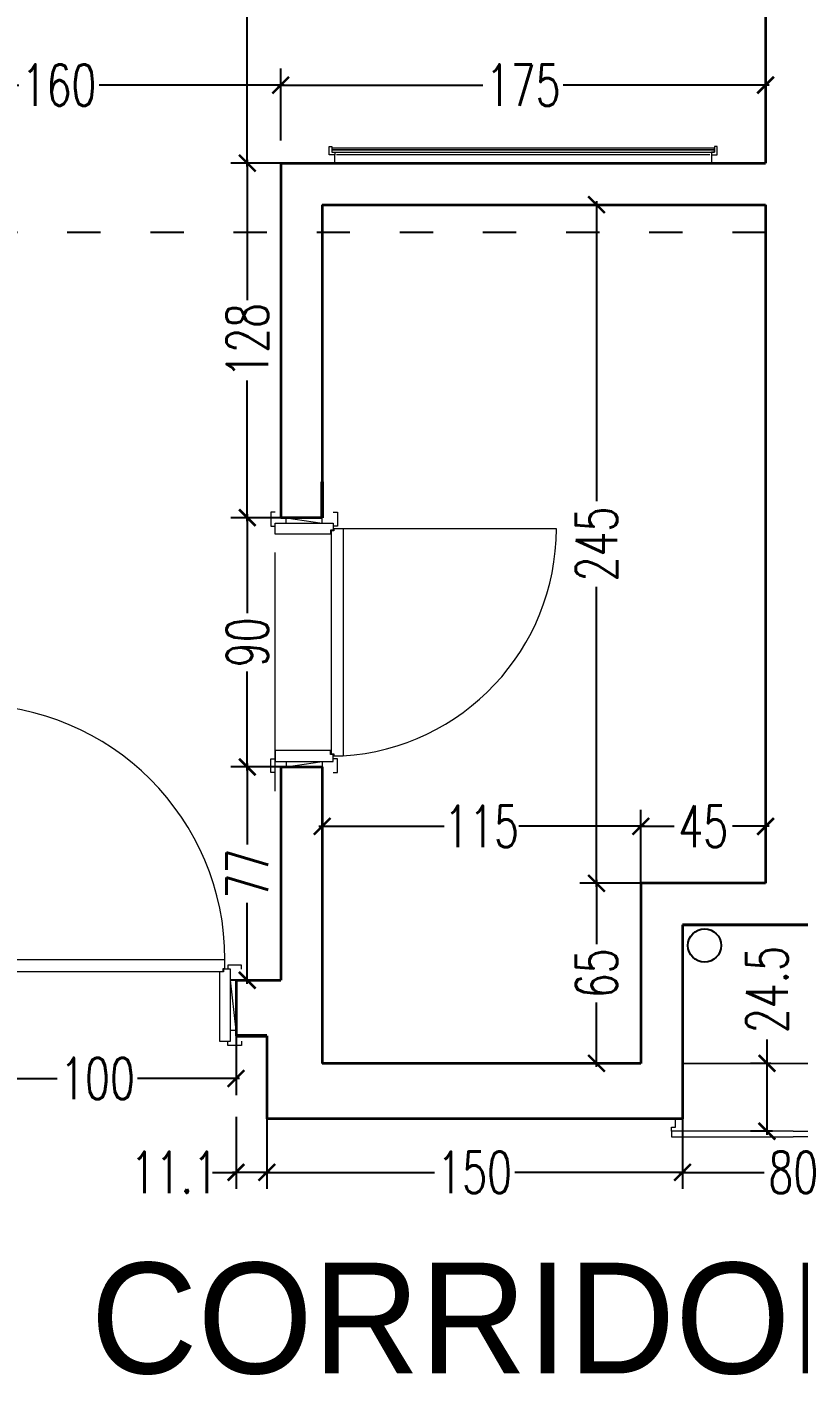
# Model space of a CAD drawing. Header units: centimetres. Extents: x -3207095 to 15275363, y -32656 to 4798027.
# Drawn here: x 699643.5 to 699921.8, y 4438927.1 to 4439413.7 of the extents above; entities that cross this region are included whole.
import ezdxf

# ---------------------------------------------------------------- set-up
doc = ezdxf.new("R2010")
doc.units = ezdxf.units.CM
doc.linetypes.add('ACAD_ISO03W100', pattern=[30, 12, -18])
doc.linetypes.add('DUZ', pattern=[500, 500])
doc.layers.get('0').update_dxf_attribs({"color": 1, "linetype": 'DUZ'})
for name, color, linetype in [('0 MC MAHAL', 94, 'Continuous'), ('DIM', 1, 'DUZ'), ('TESİSAT', 57, 'Continuous')]:
    doc.layers.add(name, color=color, linetype=linetype)
for name, color, linetype, lineweight in [('DUV', 220, 'Continuous', 50), ('DUVAR', 7, 'Continuous', 35), ('FE_MOBTEF.2', 33, 'Continuous', 18), ('KAPEN', 151, 'Continuous', 9)]:
    doc.layers.add(name, color=color, linetype=linetype, lineweight=lineweight)
doc.styles.add('DIM', font='ROMANSTW.SHX', dxfattribs={"width": 0.7})
doc.dimstyles.new('1_100', dxfattribs={"dimtxt": 15, "dimasz": 6, "dimexe": 6, "dimexo": 0, "dimgap": 2, "dimtad": 0, "dimdec": 1, "dimzin": 11, "dimdsep": 46, "dimtxsty": 'DIM', "dimblk": 'ARCHTICK', "dimcen": 3, "dimdle": 1.25, "dimclrt": 2, "dimadec": 0, "dimazin": 0, "dimtfac": 1.25, "dimtdec": 1, "dimtix": 1, "dimtofl": 0, "dimtmove": 1, "dimatfit": 3, "dimldrblk": 'ARCHTICK', "dimfxl": 20, "dimfxlon": 1, "dimtolj": 1, "dimtzin": 0, "dimarcsym": 0})

# ---------------------------------------------------------------- blocks, each defined once
blk = doc.blocks.new('new block')
at = {"layer": 'KAPEN'}
for p, q in [((105202.0528, 48261.8596), (105202.0198, 48261.8596)), ((105202.0528, 48261.8526), (105202.0528, 48261.8596)), ((105202.0628, 48261.8526), (105202.0528, 48261.8526)), ((105202.0628, 48261.0466), (105202.0628, 48261.8526)), ((105201.2498, 48261.0396), (105202.0528, 48261.0396)), ((105202.0528, 48261.0466), (105202.0628, 48261.0466)), ((105202.0528, 48261.0396), (105202.0528, 48261.0466))]:
    blk.add_line(p, q, dxfattribs=at)
for points in [[(105202.0548, 48261.9196), (105202.0398, 48261.9196), (105202.0398, 48261.8696), (105202.0548, 48261.8696)], [(105202.2648, 48261.9196), (105202.2798, 48261.9196), (105202.2798, 48261.8696), (105202.2648, 48261.8696)], [(105202.2248, 48261.8796), (105202.2248, 48261.8996), (105202.0948, 48261.8796), (105202.0948, 48261.8996)], [(105202.0198, 48261.0396), (105202.0198, 48261.8596)], [(105202.0548, 48260.9796), (105202.0398, 48260.9796), (105202.0398, 48261.0296), (105202.0548, 48261.0296)], [(105202.2248, 48261.0196), (105202.2248, 48260.9996), (105202.0948, 48261.0196), (105202.0948, 48260.9996)], [(105202.2648, 48260.9796), (105202.2798, 48260.9796), (105202.2798, 48261.0296), (105202.2648, 48261.0296)]]:
    blk.add_lwpolyline(points, dxfattribs=at)
for points in [[(105202.0548, 48261.8796), (105202.0548, 48261.8546), (105202.0648, 48261.8546), (105202.0648, 48261.8396), (105202.2648, 48261.8396), (105202.2648, 48261.8796)], [(105202.0548, 48261.0196), (105202.0548, 48261.0446), (105202.0648, 48261.0446), (105202.0648, 48261.0596), (105202.2648, 48261.0596), (105202.2648, 48261.0196)]]:
    blk.add_lwpolyline(points, close=True, dxfattribs=at)
blk.add_arc((105202.0715, 48261.0396), 0.8216, 93.6023, 180, dxfattribs=at)
blk = doc.blocks.new('K210')
for p, q in [((0.04, 0.985), (0.04, 0.032)), ((0.96, 0.032), (0.96, 0.065)), ((0.04, 0.032), (0.047, 0.032)), ((0.047, 0.032), (0.047, 0.022)), ((0.047, 0.022), (0.953, 0.022)), ((0.953, 0.032), (0.96, 0.032)), ((0.953, 0.022), (0.953, 0.032))]:
    blk.add_line(p, q)
for points in [[(0.04, 0.065), (0.96, 0.065)], [(-0.02, 0.03), (-0.02, 0.045), (0.03, 0.045), (0.03, 0.03)], [(1.02, 0.03), (1.02, 0.045), (0.97, 0.045), (0.97, 0.03)], [(0.02, -0.19), (0, -0.19), (0.02, -0.01), (0, -0.01)], [(0.98, -0.19), (1, -0.19), (0.98, -0.01), (1, -0.01)], [(-0.02, -0.23), (-0.02, -0.245), (0.03, -0.245), (0.03, -0.23)], [(1.02, -0.23), (1.02, -0.245), (0.97, -0.245), (0.97, -0.23)]]:
    blk.add_lwpolyline(points)
for points in [[(0.02, 0.03), (0.045, 0.03), (0.045, 0.02), (0.06, 0.02), (0.06, -0.23), (0.02, -0.23)], [(0.98, 0.03), (0.955, 0.03), (0.955, 0.02), (0.94, 0.02), (0.94, -0.23), (0.98, -0.23)]]:
    blk.add_lwpolyline(points, close=True)
blk.add_arc((0.04, 0.065), 0.92, 0, 90)
blk = doc.blocks.new('rgtkjıtdkfgölv')
at = {"layer": 'FE_MOBTEF.2'}
for p, q in [((104445.9076, 48877.9319), (104445.9076, 48877.9619)), ((104447.2679, 48877.9319), (104447.2679, 48877.9619)), ((104445.9079, 48877.9319), (104445.8879, 48877.9319)), ((104445.8879, 48877.9319), (104445.8879, 48877.9019)), ((104445.8979, 48877.9139), (104445.8979, 48877.9219)), ((104445.8979, 48877.9219), (104447.2779, 48877.9219)), ((104445.8979, 48877.9219), (104445.9079, 48877.9219)), ((104445.8979, 48877.9019), (104445.8979, 48877.9219)), ((104445.8979, 48877.9079), (104445.8979, 48877.9139)), ((104445.8979, 48877.9139), (104447.2779, 48877.9139)), ((104447.2779, 48877.9139), (104445.8979, 48877.9139)), ((104445.9079, 48877.9219), (104445.9079, 48877.9319)), ((104447.2612, 48877.9319), (104445.9143, 48877.9319)), ((104447.2679, 48877.9319), (104447.2879, 48877.9319)), ((104447.2679, 48877.9219), (104447.2679, 48877.9319)), ((104447.2779, 48877.9219), (104447.2679, 48877.9219)), ((104447.2779, 48877.9019), (104447.2779, 48877.9219)), ((104447.2779, 48877.9219), (104447.2779, 48877.9139)), ((104447.2779, 48877.9139), (104447.2779, 48877.9079)), ((104447.2879, 48877.9319), (104447.2879, 48877.9019)), ((104445.8879, 48877.9019), (104445.8979, 48877.9019)), ((104447.2779, 48877.9079), (104445.8979, 48877.9079)), ((104447.2879, 48877.9019), (104447.2779, 48877.9019))]:
    blk.add_line(p, q, dxfattribs=at)
blk = doc.blocks.new('_ArchTick')
at = {"color": 0, "linetype": 'ByBlock', "const_width": 0.15}
blk.add_lwpolyline([(-0.5, -0.5), (0.5, 0.5)], dxfattribs=at)
blk = doc.blocks.new('*D5451')
at = {"layer": 'Defpoints', "color": 0, "linetype": 'Continuous', "lineweight": 5, "transparency": 16777216}
for p in [(699723.06, 4439146.58), (699735.1, 4439146.58), (699735.1, 4439069.58)]:
    blk.add_point(p, dxfattribs=at)
at = {"layer": 'DIM', "color": 0, "linetype": 'Continuous', "lineweight": -2, "transparency": 16777216}
for p, q in [((699735.1, 4439146.58), (699717.06, 4439146.58)), ((699723.06, 4439147.83), (699723.06, 4439118.58)), ((699723.06, 4439068.33), (699723.06, 4439097.58)), ((699735.1, 4439069.58), (699717.06, 4439069.58))]:
    blk.add_line(p, q, dxfattribs=at)
at = {"layer": 'DIM', "color": 0, "linetype": 'Continuous', "lineweight": -2, "transparency": 16777216, "xscale": 6, "yscale": 6, "zscale": 6}
for p, rotation in [((699723.06, 4439146.58), 90), ((699723.06, 4439069.58), 270)]:
    blk.add_blockref('_ArchTick', p, dxfattribs=dict(at, rotation=rotation))
at = {"layer": 'DIM', "color": 2, "linetype": 'Continuous', "lineweight": 5, "transparency": 16777216, "insert": (699723.06, 4439108.08), "char_height": 15, "attachment_point": 5, "rotation": 90, "style": 'DIM'}
blk.add_mtext('\\A1;77', dxfattribs=at)
blk = doc.blocks.new('*D5452')
at = {"layer": 'Defpoints', "color": 0, "linetype": 'Continuous', "lineweight": 5, "transparency": 16777216}
for p in [(699723.06, 4439236.58), (699735.1, 4439236.58), (699735.1, 4439146.58)]:
    blk.add_point(p, dxfattribs=at)
at = {"layer": 'DIM', "color": 0, "linetype": 'Continuous', "lineweight": -2, "transparency": 16777216}
for p, q in [((699735.1, 4439236.58), (699717.06, 4439236.58)), ((699723.06, 4439237.83), (699723.06, 4439202.08)), ((699723.06, 4439145.33), (699723.06, 4439181.08)), ((699735.1, 4439146.58), (699717.06, 4439146.58))]:
    blk.add_line(p, q, dxfattribs=at)
at = {"layer": 'DIM', "color": 0, "linetype": 'Continuous', "lineweight": -2, "transparency": 16777216, "xscale": 6, "yscale": 6, "zscale": 6}
for p, rotation in [((699723.06, 4439236.58), 90), ((699723.06, 4439146.58), 270)]:
    blk.add_blockref('_ArchTick', p, dxfattribs=dict(at, rotation=rotation))
at = {"layer": 'DIM', "color": 2, "linetype": 'Continuous', "lineweight": 5, "transparency": 16777216, "insert": (699723.06, 4439191.58), "char_height": 15, "attachment_point": 5, "rotation": 90, "style": 'DIM'}
blk.add_mtext('\\A1;90', dxfattribs=at)
blk = doc.blocks.new('*D5453')
at = {"layer": 'Defpoints', "color": 0, "linetype": 'Continuous', "lineweight": 5, "transparency": 16777216}
for p in [(699723.06, 4439364.58), (699735.1, 4439364.58), (699735.1, 4439236.58)]:
    blk.add_point(p, dxfattribs=at)
at = {"layer": 'DIM', "color": 0, "linetype": 'Continuous', "lineweight": -2, "transparency": 16777216}
for p, q in [((699723.06, 4439365.83), (699723.06, 4439315.08)), ((699735.1, 4439364.58), (699717.06, 4439364.58)), ((699723.06, 4439235.33), (699723.06, 4439286.08)), ((699735.1, 4439236.58), (699717.06, 4439236.58))]:
    blk.add_line(p, q, dxfattribs=at)
at = {"layer": 'DIM', "color": 0, "linetype": 'Continuous', "lineweight": -2, "transparency": 16777216, "xscale": 6, "yscale": 6, "zscale": 6}
for p, rotation in [((699723.06, 4439364.58), 90), ((699723.06, 4439236.58), 270)]:
    blk.add_blockref('_ArchTick', p, dxfattribs=dict(at, rotation=rotation))
at = {"layer": 'DIM', "color": 2, "linetype": 'Continuous', "lineweight": 5, "transparency": 16777216, "insert": (699723.06, 4439300.58), "char_height": 15, "attachment_point": 5, "rotation": 90, "style": 'DIM'}
blk.add_mtext('\\A1;128', dxfattribs=at)
blk = doc.blocks.new('*D5454')
at = {"layer": 'Defpoints', "color": 0, "linetype": 'Continuous', "lineweight": 5, "transparency": 16777216}
for p in [(699723.06, 4439864.58), (699735.1, 4439864.58), (699735.1, 4439364.58)]:
    blk.add_point(p, dxfattribs=at)
at = {"layer": 'DIM', "color": 0, "linetype": 'Continuous', "lineweight": -2, "transparency": 16777216}
for p, q in [((699735.1, 4439864.58), (699717.06, 4439864.58)), ((699723.06, 4439865.83), (699723.06, 4439630.08)), ((699723.06, 4439363.33), (699723.06, 4439599.08)), ((699735.1, 4439364.58), (699717.06, 4439364.58))]:
    blk.add_line(p, q, dxfattribs=at)
at = {"layer": 'DIM', "color": 0, "linetype": 'Continuous', "lineweight": -2, "transparency": 16777216, "xscale": 6, "yscale": 6, "zscale": 6}
for p, rotation in [((699723.06, 4439864.58), 90), ((699723.06, 4439364.58), 270)]:
    blk.add_blockref('_ArchTick', p, dxfattribs=dict(at, rotation=rotation))
at = {"layer": 'DIM', "color": 2, "linetype": 'Continuous', "lineweight": 5, "transparency": 16777216, "insert": (699723.06, 4439614.58), "char_height": 15, "attachment_point": 5, "rotation": 90, "style": 'DIM'}
blk.add_mtext('\\A1;500', dxfattribs=at)
blk = doc.blocks.new('*D5455')
at = {"layer": 'Defpoints', "color": 0, "linetype": 'Continuous', "lineweight": 5, "transparency": 16777216}
for p in [(699735.1, 4439392.75), (699735.1, 4439364.58), (699910.1, 4439364.58)]:
    blk.add_point(p, dxfattribs=at)
at = {"layer": 'DIM', "color": 0, "linetype": 'Continuous', "lineweight": -2, "transparency": 16777216}
for p, q in [((699735.1, 4439372.75), (699735.1, 4439398.75)), ((699910.1, 4439372.75), (699910.1, 4439398.75)), ((699733.85, 4439392.75), (699808.1, 4439392.75)), ((699911.35, 4439392.75), (699837.1, 4439392.75))]:
    blk.add_line(p, q, dxfattribs=at)
at = {"layer": 'DIM', "color": 0, "linetype": 'Continuous', "lineweight": -2, "transparency": 16777216, "xscale": 6, "yscale": 6, "zscale": 6, "rotation": 180}
blk.add_blockref('_ArchTick', (699735.1, 4439392.75), dxfattribs=at)
at = {"layer": 'DIM', "color": 0, "linetype": 'Continuous', "lineweight": -2, "transparency": 16777216, "xscale": 6, "yscale": 6, "zscale": 6}
blk.add_blockref('_ArchTick', (699910.1, 4439392.75), dxfattribs=at)
at = {"layer": 'DIM', "color": 2, "linetype": 'Continuous', "lineweight": 5, "transparency": 16777216, "insert": (699822.6, 4439392.75), "char_height": 15, "attachment_point": 5, "style": 'DIM'}
blk.add_mtext('\\A1;175', dxfattribs=at)
blk = doc.blocks.new('*D5456')
at = {"layer": 'Defpoints', "color": 0, "linetype": 'Continuous', "lineweight": 5, "transparency": 16777216}
for p in [(699575.1, 4439392.75), (699575.1, 4439364.58), (699735.1, 4439364.58)]:
    blk.add_point(p, dxfattribs=at)
at = {"layer": 'DIM', "color": 0, "linetype": 'Continuous', "lineweight": -2, "transparency": 16777216}
for p, q in [((699575.1, 4439372.75), (699575.1, 4439398.75)), ((699735.1, 4439372.75), (699735.1, 4439398.75)), ((699573.85, 4439392.75), (699640.6, 4439392.75)), ((699736.35, 4439392.75), (699669.6, 4439392.75))]:
    blk.add_line(p, q, dxfattribs=at)
at = {"layer": 'DIM', "color": 0, "linetype": 'Continuous', "lineweight": -2, "transparency": 16777216, "xscale": 6, "yscale": 6, "zscale": 6, "rotation": 180}
blk.add_blockref('_ArchTick', (699575.1, 4439392.75), dxfattribs=at)
at = {"layer": 'DIM', "color": 0, "linetype": 'Continuous', "lineweight": -2, "transparency": 16777216, "xscale": 6, "yscale": 6, "zscale": 6}
blk.add_blockref('_ArchTick', (699735.1, 4439392.75), dxfattribs=at)
at = {"layer": 'DIM', "color": 2, "linetype": 'Continuous', "lineweight": 5, "transparency": 16777216, "insert": (699655.1, 4439392.75), "char_height": 15, "attachment_point": 5, "style": 'DIM'}
blk.add_mtext('\\A1;160', dxfattribs=at)
blk = doc.blocks.new('*D5027')
at = {"layer": 'Defpoints', "color": 0, "linetype": 'Continuous', "lineweight": 5, "transparency": 16777216}
for p in [(699718.99, 4439028.13), (699730.1, 4439027.93), (699718.99, 4439000.23)]:
    blk.add_point(p, dxfattribs=at)
at = {"layer": 'DIM', "color": 0, "linetype": 'Continuous', "lineweight": -2, "transparency": 16777216}
for p, q in [((699718.99, 4439020.23), (699718.99, 4438994.23)), ((699730.1, 4439020.23), (699730.1, 4438994.23)), ((699710.45, 4439000.23), (699718.99, 4439000.23)), ((699731.35, 4439000.23), (699717.74, 4439000.23))]:
    blk.add_line(p, q, dxfattribs=at)
at = {"layer": 'DIM', "color": 0, "linetype": 'Continuous', "lineweight": -2, "transparency": 16777216, "xscale": 6, "yscale": 6, "zscale": 6, "rotation": 180}
blk.add_blockref('_ArchTick', (699718.99, 4439000.23), dxfattribs=at)
at = {"layer": 'DIM', "color": 0, "linetype": 'Continuous', "lineweight": -2, "transparency": 16777216, "xscale": 6, "yscale": 6, "zscale": 6}
blk.add_blockref('_ArchTick', (699730.1, 4439000.23), dxfattribs=at)
at = {"layer": 'DIM', "color": 2, "linetype": 'Continuous', "lineweight": 5, "transparency": 16777216, "insert": (699696.7, 4439000.23), "char_height": 15, "attachment_point": 5, "style": 'DIM'}
blk.add_mtext('\\A1;11.1', dxfattribs=at)
blk = doc.blocks.new('*D5028')
at = {"layer": 'Defpoints', "color": 0, "linetype": 'Continuous', "lineweight": 5, "transparency": 16777216}
for p in [(699618.99, 4439049.58), (699718.99, 4439049.58), (699718.99, 4439034.13)]:
    blk.add_point(p, dxfattribs=at)
at = {"layer": 'DIM', "color": 0, "linetype": 'Continuous', "lineweight": -2, "transparency": 16777216}
for p, q in [((699618.99, 4439049.58), (699618.99, 4439028.13)), ((699718.99, 4439049.58), (699718.99, 4439028.13)), ((699617.74, 4439034.13), (699654.49, 4439034.13)), ((699720.24, 4439034.13), (699683.49, 4439034.13))]:
    blk.add_line(p, q, dxfattribs=at)
at = {"layer": 'DIM', "color": 0, "linetype": 'Continuous', "lineweight": -2, "transparency": 16777216, "xscale": 6, "yscale": 6, "zscale": 6, "rotation": 180}
blk.add_blockref('_ArchTick', (699618.99, 4439034.13), dxfattribs=at)
at = {"layer": 'DIM', "color": 0, "linetype": 'Continuous', "lineweight": -2, "transparency": 16777216, "xscale": 6, "yscale": 6, "zscale": 6}
blk.add_blockref('_ArchTick', (699718.99, 4439034.13), dxfattribs=at)
at = {"layer": 'DIM', "color": 2, "linetype": 'Continuous', "lineweight": 5, "transparency": 16777216, "insert": (699668.99, 4439034.13), "char_height": 15, "attachment_point": 5, "style": 'DIM'}
blk.add_mtext('\\A1;100', dxfattribs=at)
blk = doc.blocks.new('*D5029')
at = {"layer": 'Defpoints', "color": 0, "linetype": 'Continuous', "lineweight": 5, "transparency": 16777216}
for p in [(699730.1, 4439019.58), (699880.1, 4439019.58), (699880.1, 4439000.23)]:
    blk.add_point(p, dxfattribs=at)
at = {"layer": 'DIM', "color": 0, "linetype": 'Continuous', "lineweight": -2, "transparency": 16777216}
for p, q in [((699730.1, 4439019.58), (699730.1, 4438994.23)), ((699880.1, 4439019.58), (699880.1, 4438994.23)), ((699728.85, 4439000.23), (699790.6, 4439000.23)), ((699881.35, 4439000.23), (699819.6, 4439000.23))]:
    blk.add_line(p, q, dxfattribs=at)
at = {"layer": 'DIM', "color": 0, "linetype": 'Continuous', "lineweight": -2, "transparency": 16777216, "xscale": 6, "yscale": 6, "zscale": 6, "rotation": 180}
blk.add_blockref('_ArchTick', (699730.1, 4439000.23), dxfattribs=at)
at = {"layer": 'DIM', "color": 0, "linetype": 'Continuous', "lineweight": -2, "transparency": 16777216, "xscale": 6, "yscale": 6, "zscale": 6}
blk.add_blockref('_ArchTick', (699880.1, 4439000.23), dxfattribs=at)
at = {"layer": 'DIM', "color": 2, "linetype": 'Continuous', "lineweight": 5, "transparency": 16777216, "insert": (699805.1, 4439000.23), "char_height": 15, "attachment_point": 5, "style": 'DIM'}
blk.add_mtext('\\A1;150', dxfattribs=at)
blk = doc.blocks.new('*D5030')
at = {"layer": 'Defpoints', "color": 0, "linetype": 'Continuous', "lineweight": 5, "transparency": 16777216}
for p in [(699880.1, 4439019.58), (699960.1, 4439019.58), (699960.1, 4439000.23)]:
    blk.add_point(p, dxfattribs=at)
at = {"layer": 'DIM', "color": 0, "linetype": 'Continuous', "lineweight": -2, "transparency": 16777216}
for p, q in [((699880.1, 4439019.58), (699880.1, 4438994.23)), ((699960.1, 4439019.58), (699960.1, 4438994.23)), ((699878.85, 4439000.23), (699909.6, 4439000.23)), ((699961.35, 4439000.23), (699930.6, 4439000.23))]:
    blk.add_line(p, q, dxfattribs=at)
at = {"layer": 'DIM', "color": 0, "linetype": 'Continuous', "lineweight": -2, "transparency": 16777216, "xscale": 6, "yscale": 6, "zscale": 6, "rotation": 180}
blk.add_blockref('_ArchTick', (699880.1, 4439000.23), dxfattribs=at)
at = {"layer": 'DIM', "color": 0, "linetype": 'Continuous', "lineweight": -2, "transparency": 16777216, "xscale": 6, "yscale": 6, "zscale": 6}
blk.add_blockref('_ArchTick', (699960.1, 4439000.23), dxfattribs=at)
at = {"layer": 'DIM', "color": 2, "linetype": 'Continuous', "lineweight": 5, "transparency": 16777216, "insert": (699920.1, 4439000.23), "char_height": 15, "attachment_point": 5, "style": 'DIM'}
blk.add_mtext('\\A1;80', dxfattribs=at)
blk = doc.blocks.new('*D5054')
at = {"layer": 'Defpoints', "color": 0, "linetype": 'Continuous', "lineweight": 5, "transparency": 16777216}
for p in [(699911.95, 4439039.58), (699910.6, 4439015.08), (699912.6, 4439015.08)]:
    blk.add_point(p, dxfattribs=at)
at = {"layer": 'DIM', "color": 0, "linetype": 'Continuous', "lineweight": -2, "transparency": 16777216}
for p, q in [((699910.6, 4439048.22), (699910.6, 4439039.58)), ((699911.95, 4439039.58), (699904.6, 4439039.58)), ((699910.6, 4439040.83), (699910.6, 4439013.83)), ((699912.6, 4439015.08), (699904.6, 4439015.08))]:
    blk.add_line(p, q, dxfattribs=at)
at = {"layer": 'DIM', "color": 0, "linetype": 'Continuous', "lineweight": -2, "transparency": 16777216, "xscale": 6, "yscale": 6, "zscale": 6}
for p, rotation in [((699910.6, 4439039.58), 90), ((699910.6, 4439015.08), 270)]:
    blk.add_blockref('_ArchTick', p, dxfattribs=dict(at, rotation=rotation))
at = {"layer": 'DIM', "color": 2, "linetype": 'Continuous', "lineweight": 5, "transparency": 16777216, "insert": (699910.6, 4439066.22), "char_height": 15, "attachment_point": 5, "rotation": 90, "style": 'DIM'}
blk.add_mtext('\\A1;24.5', dxfattribs=at)
blk = doc.blocks.new('*D5071')
at = {"layer": 'Defpoints', "color": 0, "linetype": 'Continuous', "lineweight": 5, "transparency": 16777216}
for p in [(699865.1, 4439125.16), (699865.1, 4439104.58), (699910.1, 4439104.58)]:
    blk.add_point(p, dxfattribs=at)
at = {"layer": 'DIM', "color": 0, "linetype": 'Continuous', "lineweight": -2, "transparency": 16777216}
for p, q in [((699865.1, 4439105.16), (699865.1, 4439131.16)), ((699910.1, 4439105.16), (699910.1, 4439131.16)), ((699863.85, 4439125.16), (699877.1, 4439125.16)), ((699911.35, 4439125.16), (699898.1, 4439125.16))]:
    blk.add_line(p, q, dxfattribs=at)
at = {"layer": 'DIM', "color": 0, "linetype": 'Continuous', "lineweight": -2, "transparency": 16777216, "xscale": 6, "yscale": 6, "zscale": 6, "rotation": 180}
blk.add_blockref('_ArchTick', (699865.1, 4439125.16), dxfattribs=at)
at = {"layer": 'DIM', "color": 0, "linetype": 'Continuous', "lineweight": -2, "transparency": 16777216, "xscale": 6, "yscale": 6, "zscale": 6}
blk.add_blockref('_ArchTick', (699910.1, 4439125.16), dxfattribs=at)
at = {"layer": 'DIM', "color": 2, "linetype": 'Continuous', "lineweight": 5, "transparency": 16777216, "insert": (699887.6, 4439125.16), "char_height": 15, "attachment_point": 5, "style": 'DIM'}
blk.add_mtext('\\A1;45', dxfattribs=at)
blk = doc.blocks.new('*D5072')
at = {"layer": 'Defpoints', "color": 0, "linetype": 'Continuous', "lineweight": 5, "transparency": 16777216}
for p in [(699750.1, 4439125.16), (699750.1, 4439104.58), (699865.1, 4439104.58)]:
    blk.add_point(p, dxfattribs=at)
at = {"layer": 'DIM', "color": 0, "linetype": 'Continuous', "lineweight": -2, "transparency": 16777216}
for p, q in [((699750.1, 4439105.16), (699750.1, 4439131.16)), ((699865.1, 4439105.16), (699865.1, 4439131.16)), ((699748.85, 4439125.16), (699794.1, 4439125.16)), ((699866.35, 4439125.16), (699821.1, 4439125.16))]:
    blk.add_line(p, q, dxfattribs=at)
at = {"layer": 'DIM', "color": 0, "linetype": 'Continuous', "lineweight": -2, "transparency": 16777216, "xscale": 6, "yscale": 6, "zscale": 6, "rotation": 180}
blk.add_blockref('_ArchTick', (699750.1, 4439125.16), dxfattribs=at)
at = {"layer": 'DIM', "color": 0, "linetype": 'Continuous', "lineweight": -2, "transparency": 16777216, "xscale": 6, "yscale": 6, "zscale": 6}
blk.add_blockref('_ArchTick', (699865.1, 4439125.16), dxfattribs=at)
at = {"layer": 'DIM', "color": 2, "linetype": 'Continuous', "lineweight": 5, "transparency": 16777216, "insert": (699807.6, 4439125.16), "char_height": 15, "attachment_point": 5, "style": 'DIM'}
blk.add_mtext('\\A1;115', dxfattribs=at)
blk = doc.blocks.new('*D5073')
at = {"layer": 'Defpoints', "color": 0, "linetype": 'Continuous', "lineweight": 5, "transparency": 16777216}
for p in [(699849.09, 4439104.58), (699865.1, 4439104.58), (699865.1, 4439039.58)]:
    blk.add_point(p, dxfattribs=at)
at = {"layer": 'DIM', "color": 0, "linetype": 'Continuous', "lineweight": -2, "transparency": 16777216}
for p, q in [((699865.1, 4439104.58), (699843.09, 4439104.58)), ((699849.09, 4439105.83), (699849.09, 4439082.58)), ((699849.09, 4439038.33), (699849.09, 4439061.58)), ((699865.1, 4439039.58), (699843.09, 4439039.58))]:
    blk.add_line(p, q, dxfattribs=at)
at = {"layer": 'DIM', "color": 0, "linetype": 'Continuous', "lineweight": -2, "transparency": 16777216, "xscale": 6, "yscale": 6, "zscale": 6}
for p, rotation in [((699849.09, 4439104.58), 90), ((699849.09, 4439039.58), 270)]:
    blk.add_blockref('_ArchTick', p, dxfattribs=dict(at, rotation=rotation))
at = {"layer": 'DIM', "color": 2, "linetype": 'Continuous', "lineweight": 5, "transparency": 16777216, "insert": (699849.09, 4439072.08), "char_height": 15, "attachment_point": 5, "rotation": 90, "style": 'DIM'}
blk.add_mtext('\\A1;65', dxfattribs=at)
blk = doc.blocks.new('*D5074')
at = {"layer": 'Defpoints', "color": 0, "linetype": 'Continuous', "lineweight": 5, "transparency": 16777216}
for p in [(699849.09, 4439349.58), (699865.1, 4439349.58), (699865.1, 4439104.58)]:
    blk.add_point(p, dxfattribs=at)
at = {"layer": 'DIM', "color": 0, "linetype": 'Continuous', "lineweight": -2, "transparency": 16777216}
for p, q in [((699849.09, 4439350.83), (699849.09, 4439242.58)), ((699865.1, 4439349.58), (699843.09, 4439349.58)), ((699849.09, 4439103.33), (699849.09, 4439211.58)), ((699865.1, 4439104.58), (699843.09, 4439104.58))]:
    blk.add_line(p, q, dxfattribs=at)
at = {"layer": 'DIM', "color": 0, "linetype": 'Continuous', "lineweight": -2, "transparency": 16777216, "xscale": 6, "yscale": 6, "zscale": 6}
for p, rotation in [((699849.09, 4439349.58), 90), ((699849.09, 4439104.58), 270)]:
    blk.add_blockref('_ArchTick', p, dxfattribs=dict(at, rotation=rotation))
at = {"layer": 'DIM', "color": 2, "linetype": 'Continuous', "lineweight": 5, "transparency": 16777216, "insert": (699849.09, 4439227.08), "char_height": 15, "attachment_point": 5, "rotation": 90, "style": 'DIM'}
blk.add_mtext('\\A1;245', dxfattribs=at)

msp = doc.modelspace()

# ---------------------------------------------------------------- linework, layer by layer
at = {"color": 232, "linetype": 'ACAD_ISO03W100'}
msp.add_line((701890.1, 4439339.58), (697950.1, 4439339.58), dxfattribs=at)
at = {"layer": 'DUV'}
for p, q in [((699750.1, 4439249.58), (699750.1, 4439236.58)), ((699718.99, 4439049.58), (699730.1, 4439049.58))]:
    msp.add_line(p, q, dxfattribs=at)
at = {"layer": 'DUVAR'}
for p, q in [((699910.1, 4439864.58), (699910.1, 4439364.58)), ((699735.1, 4439364.58), (699910.1, 4439364.58)), ((699735.1, 4439364.58), (699735.1, 4439236.58)), ((699750.1, 4439349.58), (699910.1, 4439349.58)), ((699750.1, 4439349.58), (699750.1, 4439236.58)), ((699910.1, 4439349.58), (699910.1, 4439104.58)), ((699750.1, 4439236.58), (699735.1, 4439236.58)), ((699735.1, 4439146.58), (699735.1, 4439069.58)), ((699735.1, 4439146.58), (699750.1, 4439146.58)), ((699750.1, 4439146.58), (699750.1, 4439039.58)), ((699910.1, 4439104.58), (699865.1, 4439104.58)), ((699865.1, 4439104.58), (699865.1, 4439039.58)), ((699960.1, 4439089.58), (699880.1, 4439089.58)), ((699880.1, 4439089.58), (699880.1, 4439019.58)), ((699880.1, 4439089.58), (699960.1, 4439089.58)), ((699718.99, 4439069.58), (699735.1, 4439069.58)), ((699718.99, 4439069.58), (699718.99, 4439049.58)), ((699730.1, 4439049.58), (699718.99, 4439049.58)), ((699730.1, 4439049.58), (699730.1, 4439019.58)), ((699865.1, 4439039.58), (699750.1, 4439039.58)), ((699880.1, 4439019.58), (699730.1, 4439019.58))]:
    msp.add_line(p, q, dxfattribs=at)
at = {"layer": 'KAPEN'}
for p, q in [((699733.1, 4439137.84), (699733.1, 4439224.04)), ((699880.1, 4439039.58), (699960.1, 4439039.58)), ((699960.1, 4439039.58), (699880.1, 4439039.58))]:
    msp.add_line(p, q, dxfattribs=at)
msp.add_lwpolyline([(699880.1, 4439015.08), (699876.1, 4439015.08), (699876.1, 4439016.58), (699877.6, 4439016.58), (699877.6, 4439019.58), (699880.1, 4439019.58), (699880.1, 4439015.08)], close=True, dxfattribs=at)
for points in [[(699920.1, 4439015.08), (699876.1, 4439015.08), (699876.1, 4439013.08), (699920.1, 4439013.08)], [(699920.1, 4439015.08), (699964.1, 4439015.08), (699964.1, 4439013.08), (699920.1, 4439013.08)]]:
    msp.add_lwpolyline(points, dxfattribs=at)
at = {"layer": 'TESİSAT', "color": 8}
msp.add_circle((699888.07, 4439082.15), 6, dxfattribs=at)

# ---------------------------------------------------------------- block references
at = {"xscale": 99.999999999621, "yscale": 99.999999999621, "zscale": 99.999999999621, "rotation": 180}
msp.add_blockref('new block', (11219959.58, 9265336.54), dxfattribs=at)
at = {"layer": '0 MC MAHAL', "xscale": -99.999999999621, "yscale": 99.999999999621, "zscale": 99.999999999621, "rotation": 180}
msp.add_blockref('rgtkjıtdkfgölv', (-9744836.18, 9327160.77), dxfattribs=at)
at = {"layer": 'KAPEN', "xscale": 99.999999999621, "yscale": 99.999999999621, "zscale": 99.999999999621}
msp.add_blockref('K210', (699618.99, 4439070.58), dxfattribs=at)

# ---------------------------------------------------------------- texts
at = {"insert": (699666.47, 4438967.63), "char_height": 40, "attachment_point": 1}
msp.add_mtext_dynamic_manual_height_columns('{\\fCentury Gothic|b0|i0|c162|p34;\\H1.00001x;\\C7;CORRIDOR}', width=451.7355, gutter_width=12.5, heights=[0], dxfattribs=at)

# ---------------------------------------------------------------- dimensions: what is measured, and where the dimension line sits
at = {"layer": 'DIM', "linetype": 'Continuous', "lineweight": 5}
for base, p1, p2, picture, middle in [((699723.06, 4439864.58), (699735.1, 4439364.58), (699735.1, 4439864.58), '*D5454', (699723.06, 4439614.58)), ((699723.06, 4439364.58), (699735.1, 4439236.58), (699735.1, 4439364.58), '*D5453', (699723.06, 4439300.58)), ((699849.09, 4439349.58), (699865.1, 4439104.58), (699865.1, 4439349.58), '*D5074', (699849.09, 4439227.08)), ((699723.06, 4439236.58), (699735.1, 4439146.58), (699735.1, 4439236.58), '*D5452', (699723.06, 4439191.58)), ((699723.06, 4439146.58), (699735.1, 4439069.58), (699735.1, 4439146.58), '*D5451', (699723.06, 4439108.08)), ((699849.09, 4439104.58), (699865.1, 4439039.58), (699865.1, 4439104.58), '*D5073', (699849.09, 4439072.08))]:
    dim = msp.add_linear_dim(base=base, p1=p1, p2=p2, angle=90, dimstyle='1_100', dxfattribs=at)
    dim.commit()
    dim.dimension.update_dxf_attribs({"geometry": picture, "text_midpoint": middle})
for base, p1, p2, picture, middle in [((699575.1, 4439392.75), (699735.1, 4439364.58), (699575.1, 4439364.58), '*D5456', (699655.1, 4439392.75)), ((699735.1, 4439392.75), (699910.1, 4439364.58), (699735.1, 4439364.58), '*D5455', (699822.6, 4439392.75)), ((699750.1, 4439125.16), (699865.1, 4439104.58), (699750.1, 4439104.58), '*D5072', (699807.6, 4439125.16)), ((699865.1, 4439125.16), (699910.1, 4439104.58), (699865.1, 4439104.58), '*D5071', (699887.6, 4439125.16)), ((699718.99, 4439034.13), (699618.99, 4439049.58), (699718.99, 4439049.58), '*D5028', (699668.99, 4439034.13)), ((699880.1, 4439000.23), (699730.1, 4439019.58), (699880.1, 4439019.58), '*D5029', (699805.1, 4439000.23)), ((699960.1, 4439000.23), (699880.1, 4439019.58), (699960.1, 4439019.58), '*D5030', (699920.1, 4439000.23))]:
    dim = msp.add_linear_dim(base=base, p1=p1, p2=p2, dimstyle='1_100', dxfattribs=at)
    dim.commit()
    dim.dimension.update_dxf_attribs({"geometry": picture, "text_midpoint": middle})
dim = msp.add_linear_dim(base=(699910.6, 4439015.08), p1=(699911.95, 4439039.58), p2=(699912.6, 4439015.08), angle=90, dimstyle='1_100', dxfattribs=at)
dim.commit()
dim.dimension.update_dxf_attribs({"geometry": '*D5054', "text_midpoint": (699910.6, 4439066.22), "dimtype": 160})
dim = msp.add_linear_dim(base=(699718.99, 4439000.23), p1=(699730.1, 4439027.93), p2=(699718.99, 4439028.13), dimstyle='1_100', dxfattribs=at)
dim.commit()
dim.dimension.update_dxf_attribs({"geometry": '*D5027', "text_midpoint": (699696.7, 4439000.23), "dimtype": 160})

doc.saveas('drawing.dxf')
